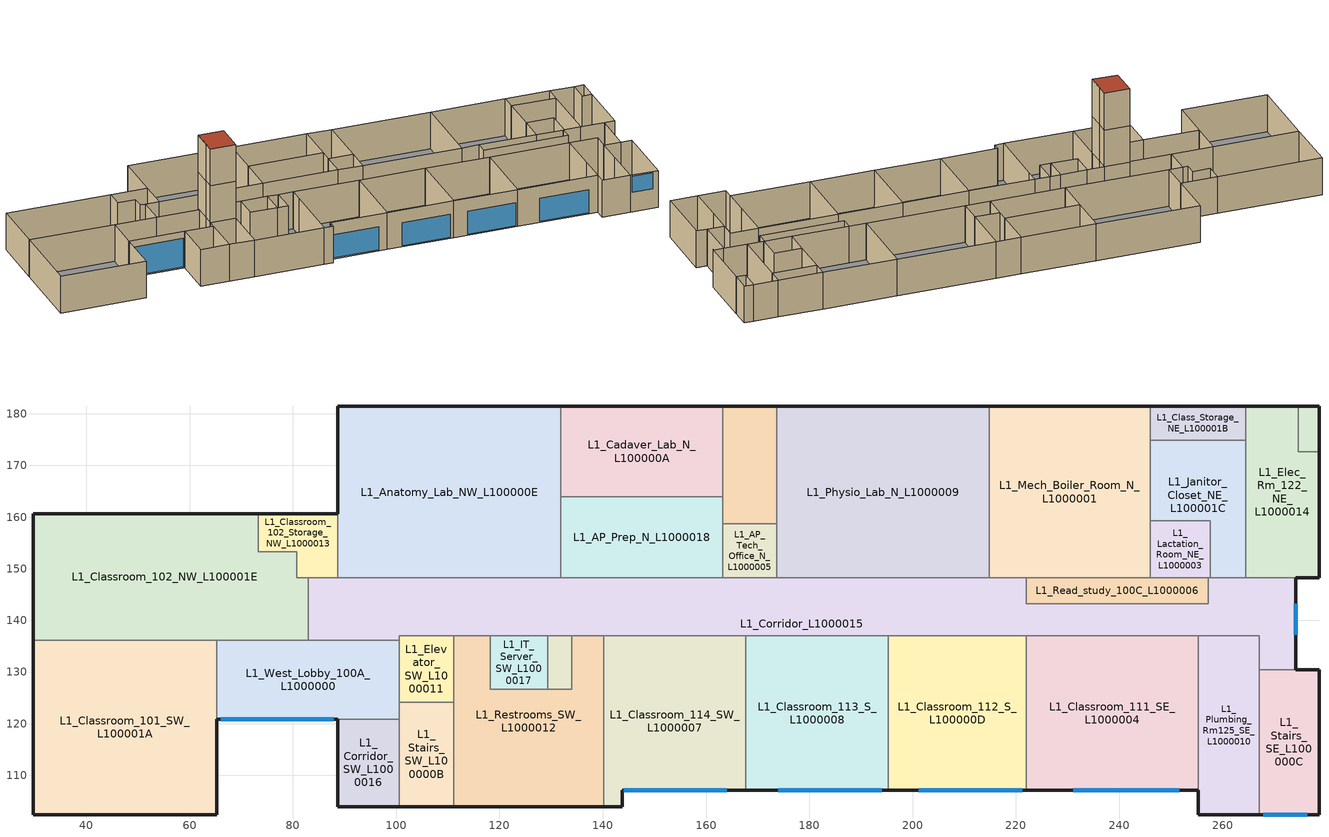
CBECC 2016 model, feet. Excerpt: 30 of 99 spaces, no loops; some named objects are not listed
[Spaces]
L1_Anatomy_Lab_NW_L100000E
 floor outside (OtherFloorU071): 131.91,148.23 88.65,148.23 88.65,181.43 131.91,181.43 z0
 wall outside (Cement Plaster metal Framed Wall (R-19 + R-8) w/ Green-girts): 131.91,181.43 88.65,181.43 88.65,160.68 z0:16
 wall to L1_Cadaver_Lab_N_L100000A (Internal Partition): 131.91,163.95 131.91,181.43 z0:16
 wall to L1_Corridor_L1000015 (Internal Partition): 88.65,148.23 131.91,148.23 z0:16
 wall to L1_Classroom_102_Storage_NW_L1000013 (Internal Partition): 88.65,160.68 88.65,148.23 z0:16
 wall to L1_AP_Prep_N_L1000018 (Internal Partition): 131.91,148.23 131.91,163.95 z0:16
L1_Cadaver_Lab_N_L100000A
 floor outside (OtherFloorU071): 163.21,163.95 131.91,163.95 131.91,181.43 163.21,181.43 z0
 wall outside (Cement Plaster metal Framed Wall (R-19 + R-8) w/ Green-girts): 163.21,181.43 131.91,181.43 z0:16
 wall to L1_AP_Prep_N_L1000018 (Internal Partition): 131.91,163.95 163.21,163.95 z0:16
 wall to L1_Physio_Equiptment_N_L1000002 (Internal Partition): 163.21,163.95 163.21,181.43 z0:16
L1_Corridor_L1000015
 floor outside (OtherFloorU071): 274.19,130.42 267.1,130.42 267.1,136.99 100.58,136.99 100.58,136.12 82.94,136.12 82.94,148.23 221.99,148.23 221.99,143.19 257.19,143.19 257.19,148.23 274.19,148.23 z0
 wall outside (Brick Tiles-Metal framing wal w/ (R-19 + R-10) w/ metal screws): 274.19,130.42 274.19,148.23 z0:16
 wall to L1_AP_Prep_N_L1000018 (Internal Partition): 163.21,148.23 131.91,148.23 z0:16
 wall to L1_AP_Tech_Office_N_L1000005 (Internal Partition): 173.65,148.23 163.21,148.23 z0:16
 wall to L1_Classroom_102_NW_L100001E (Internal Partition): 82.94,148.23 82.94,136.12 z0:16
 wall to L1_Classroom_102_Storage_NW_L1000013 (Internal Partition): 88.65,148.23 82.94,148.23 z0:16
 wall to L1_Classroom_111_SE_L1000004 (Internal Partition): 222,136.99 255.34,136.99 z0:16
 wall to L1_Classroom_112_S_L100000D (Internal Partition): 195.28,136.99 222,136.99 z0:16
 wall to L1_Classroom_113_S_L1000008 (Internal Partition): 167.69,136.99 195.28,136.99 z0:16
 wall to L1_Classroom_114_SW_L1000007 (Internal Partition): 140.17,136.99 167.69,136.99 z0:16
 wall to L1_Stairs_SE_L100000C (Internal Partition): 267.1,130.42 274.19,130.42 z0:16
 wall to L1_Plumbing_Rm125_SE_L1000010 (Internal Partition): 255.34,136.99 267.1,136.99 267.1,130.42 z0:16
 wall to L1_Lactation_Room_NE_L1000003 (Internal Partition): 257.6,148.23 257.19,148.23 z0:16
 wall to L1_Janitor_Closet_NE_L100001C (Internal Partition): 264.47,148.23 257.6,148.23 z0:16
 wall to L1_Elec_Rm_122_NE_L1000014 (Internal Partition): 274.19,148.23 264.47,148.23 z0:16
 wall to L1_Elevator_SW_L1000011 (Internal Partition): 100.58,136.12 100.58,136.99 111.12,136.99 z0:16
 wall to L1_Restrooms_SW_L1000012 (Internal Partition): 111.12,136.99 118.21,136.99 / 133.95,136.99 140.17,136.99 z0:16
 wall to L1_IT_Server_SW_L1000017 (Internal Partition): 118.21,136.99 129.34,136.99 z0:16
 wall to L1_shaft_SW_L1000019 (Internal Partition): 129.34,136.99 133.95,136.99 z0:16
 wall to L1_Read_study_100C_L1000006 (Internal Partition): 257.19,148.23 257.19,143.19 221.99,143.19 221.99,148.23 z0:16
 wall to L1_Physio_Lab_N_L1000009 (Internal Partition): 214.82,148.23 173.65,148.23 z0:16
 wall to L1_Mech_Boiler_Room_N_L1000001 (Internal Partition): 221.99,148.23 214.82,148.23 z0:16
 wall to L1_West_Lobby_100A_L1000000 (Internal Partition): 82.94,136.12 100.58,136.12 z0:16
 window (SB90 on Clear+Air+Clear (U-0.28) [SHGC-0.22] (Overall U-0.44)): 274.19,137.19 274.19,143.19 z0.5:10.5
L1_Classroom_102_Storage_NW_L1000013
 floor outside (OtherFloorU071): 88.65,148.23 80.72,148.23 80.72,153.25 73.28,153.25 73.28,160.68 88.65,160.68 z0
 wall outside (Brick Tiles-Metal framing wal w/ (R-19 + R-10) w/ metal screws): 88.65,160.68 73.28,160.68 z0:16
 wall to L1_Classroom_102_NW_L100001E (Internal Partition): 73.28,160.68 73.28,153.25 80.72,153.25 80.72,148.23 82.94,148.23 z0:16
L1_AP_Prep_N_L1000018
 floor outside (OtherFloorU071): 163.21,148.23 131.91,148.23 131.91,163.95 163.21,163.95 z0
 wall to L1_AP_Tech_Office_N_L1000005 (Internal Partition): 163.21,148.23 163.21,158.69 z0:16
 wall to L1_Physio_Equiptment_N_L1000002 (Internal Partition): 163.21,158.69 163.21,163.95 z0:16
L1_AP_Tech_Office_N_L1000005
 floor outside (OtherFloorU071): 173.65,148.23 163.21,148.23 163.21,158.69 173.65,158.69 z0
 wall to L1_Physio_Equiptment_N_L1000002 (Internal Partition): 173.65,158.69 163.21,158.69 z0:16
 wall to L1_Physio_Lab_N_L1000009 (Internal Partition): 173.65,148.23 173.65,158.69 z0:16
L1_Physio_Equiptment_N_L1000002
 floor outside (OtherFloorU071): 173.65,158.69 163.21,158.69 163.21,181.43 173.65,181.43 z0
 wall outside (Cement Plaster metal Framed Wall (R-19 + R-8) w/ Green-girts): 173.65,181.43 163.21,181.43 z0:16
 wall to L1_Physio_Lab_N_L1000009 (Internal Partition): 173.65,158.69 173.65,181.43 z0:16
L1_Physio_Lab_N_L1000009
 floor outside (OtherFloorU071): 214.82,148.23 173.65,148.23 173.65,181.43 214.82,181.43 z0
 wall outside (Cement Plaster metal Framed Wall (R-19 + R-8) w/ Green-girts): 214.82,181.43 173.65,181.43 z0:16
 wall to L1_Mech_Boiler_Room_N_L1000001 (Internal Partition): 214.82,148.23 214.82,181.43 z0:16
L1_Classroom_101_SW_L100001A
 floor outside (OtherFloorU071): 65.3,102.41 29.68,102.41 29.68,136.12 65.3,136.12 z0
 wall outside (Brick Tiles-Metal framing wal w/ (R-19 + R-10) w/ metal screws): 29.68,136.12 29.68,102.41 65.3,102.41 65.3,120.91 z0:16
 wall to L1_Classroom_102_NW_L100001E (Internal Partition): 65.3,136.12 29.68,136.12 z0:16
 wall to L1_West_Lobby_100A_L1000000 (Internal Partition): 65.3,120.91 65.3,136.12 z0:16
L1_Classroom_102_NW_L100001E
 floor outside (OtherFloorU071): 73.28,153.25 80.72,153.25 80.72,148.23 82.94,148.23 82.94,136.12 29.68,136.12 29.68,160.68 73.28,160.68 z0
 wall outside (Brick Tiles-Metal framing wal w/ (R-19 + R-10) w/ metal screws): 73.28,160.68 29.68,160.68 29.68,136.12 z0:16
 wall to L1_West_Lobby_100A_L1000000 (Internal Partition): 65.3,136.12 82.94,136.12 z0:16
L1_West_Lobby_100A_L1000000
 floor outside (OtherFloorU071): 100.58,120.91 65.3,120.91 65.3,136.12 100.58,136.12 z0
 wall outside (Brick Tiles-Metal framing wal w/ (R-19 + R-10) w/ metal screws): 65.3,120.91 88.65,120.91 z0:16
 wall to L1_Corridor_SW_L1000016 (Internal Partition): 88.65,120.91 100.58,120.91 z0:16
 wall to L1_Elevator_SW_L1000011 (Internal Partition): 100.58,124.17 100.58,128.51 100.58,136.12 z0:16
 wall to L1_Stairs_SW_L100000B (Internal Partition): 100.58,120.91 100.58,124.17 z0:16
 window (SB90 on Clear+Air+Clear (U-0.28) [SHGC-0.22] (Overall U-0.44)): 66,120.91 87.95,120.91 z0.66:13.09
L1_Classroom_111_SE_L1000004
 floor outside (OtherFloorU071): 255.34,107.07 222,107.07 222,136.99 255.34,136.99 z0
 wall outside (Brick Tiles-Metal framing wal w/ (R-19 + R-10) w/ metal screws): 222,107.07 255.34,107.07 z0:16
 wall to L1_Plumbing_Rm125_SE_L1000010 (Internal Partition): 255.34,107.07 255.34,118.68 255.34,136.99 z0:16
 wall to L1_Classroom_112_S_L100000D (Internal Partition): 222,136.99 222,107.07 z0:16
 window (SB90 on Clear+Air+Clear (U-0.28) [SHGC-0.22] (Overall U-0.44)): 231.13,107.07 251.63,107.07 z0.5:10.5
L1_Plumbing_Rm125_SE_L1000010
 floor outside (OtherFloorU071): 267.1,102.41 255.34,102.41 255.34,136.99 267.1,136.99 z0
 wall outside (Brick Tiles-Metal framing wal w/ (R-19 + R-10) w/ metal screws): 255.34,107.07 255.34,102.41 267.1,102.41 z0:16
 wall to L1_Stairs_SE_L100000C (Internal Partition): 267.1,102.41 267.1,118.68 267.1,130.42 z0:16
L1_Classroom_112_S_L100000D
 floor outside (OtherFloorU071): 222,107.07 195.28,107.07 195.28,136.99 222,136.99 z0
 wall outside (Brick Tiles-Metal framing wal w/ (R-19 + R-10) w/ metal screws): 195.28,107.07 222,107.07 z0:16
 wall to L1_Classroom_113_S_L1000008 (Internal Partition): 195.28,136.99 195.28,107.07 z0:16
 window (SB90 on Clear+Air+Clear (U-0.28) [SHGC-0.22] (Overall U-0.44)): 201.18,107.07 221.18,107.07 z0.5:10.5
L1_Classroom_113_S_L1000008
 floor outside (OtherFloorU071): 195.28,107.07 167.69,107.07 167.69,136.99 195.28,136.99 z0
 wall outside (Brick Tiles-Metal framing wal w/ (R-19 + R-10) w/ metal screws): 167.69,107.07 195.28,107.07 z0:16
 wall to L1_Classroom_114_SW_L1000007 (Internal Partition): 167.69,136.99 167.69,107.07 z0:16
 window (SB90 on Clear+Air+Clear (U-0.28) [SHGC-0.22] (Overall U-0.44)): 173.97,107.07 193.97,107.07 z0.5:10.5
L1_Classroom_114_SW_L1000007
 floor outside (OtherFloorU071): 167.69,107.07 143.81,107.07 143.81,103.96 140.17,103.96 140.17,136.99 167.69,136.99 z0
 wall outside (Brick Tiles-Metal framing wal w/ (R-19 + R-10) w/ metal screws): 140.17,103.96 143.81,103.96 143.81,107.07 167.69,107.07 z0:16
 wall to L1_Restrooms_SW_L1000012 (Internal Partition): 140.17,136.99 140.17,131.28 140.17,103.96 z0:16
 window (SB90 on Clear+Air+Clear (U-0.28) [SHGC-0.22] (Overall U-0.44)): 144.03,107.07 164.03,107.07 z0.5:10.5
L1_Restrooms_SW_L1000012
 floor outside (OtherFloorU071): 140.17,103.96 111.12,103.96 111.12,136.99 118.21,136.99 118.21,126.62 133.95,126.62 133.95,136.99 140.17,136.99 z0
 wall outside (Brick Tiles-Metal framing wal w/ (R-19 + R-10) w/ metal screws): 111.12,103.96 140.17,103.96 z0:16
 wall to L1_Elevator_SW_L1000011 (Internal Partition): 111.12,136.99 111.12,131.28 111.12,124.17 z0:16
 wall to L1_IT_Server_SW_L1000017 (Internal Partition): 129.34,126.62 118.21,126.62 118.21,136.99 z0:16
 wall to L1_Stairs_SW_L100000B (Internal Partition): 111.12,124.17 111.12,103.96 z0:16
 wall to L1_shaft_SW_L1000019 (Internal Partition): 133.95,136.99 133.95,126.62 129.34,126.62 z0:16
L1_Class_Storage_NE_L100001B
 floor outside (OtherFloorU071): 264.47,174.91 245.98,174.91 245.98,181.43 264.47,181.43 z0
 wall outside (Cement Plaster metal Framed Wall (R-19 + R-8) w/ Green-girts): 264.47,181.43 245.98,181.43 z0:16
 wall to L1_Mech_Boiler_Room_N_L1000001 (Internal Partition): 245.98,181.43 245.98,174.91 z0:16
 wall to L1_Elec_Rm_122_NE_L1000014 (Internal Partition): 264.47,174.91 264.47,181.43 z0:16
 wall to L1_Janitor_Closet_NE_L100001C (Internal Partition): 245.98,174.91 264.47,174.91 z0:16
L1_Mech_Boiler_Room_N_L1000001
 floor outside (OtherFloorU071): 245.98,148.23 214.82,148.23 214.82,181.43 245.98,181.43 z0
 wall outside (Cement Plaster metal Framed Wall (R-19 + R-8) w/ Green-girts): 245.98,181.43 214.82,181.43 z0:16
 wall to L1_Janitor_Closet_NE_L100001C (Internal Partition): 245.98,159.26 245.98,174.91 z0:16
 wall to L1_Lactation_Room_NE_L1000003 (Internal Partition): 245.98,148.23 245.98,159.26 z0:16
 wall to L1_Read_study_100C_L1000006 (Internal Partition): 221.99,148.23 245.98,148.23 z0:16
L1_Elec_Rm_122_NE_L1000014
 floor outside (OtherFloorU071): 274.7,172.69 278.68,172.69 278.68,148.23 264.47,148.23 264.47,181.43 274.7,181.43 z0
 wall outside (Cement Plaster metal Framed Wall (R-19 + R-8) w/ Green-girts): 274.7,181.43 264.47,181.43 / 274.19,148.23 278.68,148.23 278.68,172.69 z0:16
 wall to L1_Janitor_Closet_NE_L100001C (Internal Partition): 264.47,174.91 264.47,148.23 z0:16
 wall to L1_Riser_Closet_122A_NE_L100001D (Internal Partition): 278.68,172.69 274.7,172.69 274.7,181.43 z0:16
L1_Janitor_Closet_NE_L100001C
 floor outside (OtherFloorU071): 264.47,148.23 257.6,148.23 257.6,159.26 245.98,159.26 245.98,174.91 264.47,174.91 z0
 wall to L1_Lactation_Room_NE_L1000003 (Internal Partition): 245.98,159.26 257.6,159.26 257.6,148.23 z0:16
L1_Stairs_SE_L100000C
 floor outside (OtherFloorU071): 278.68,102.41 267.1,102.41 267.1,130.42 278.68,130.42 z0
 wall outside (Brick Tiles-Metal framing wal w/ (R-19 + R-10) w/ metal screws): 267.1,102.41 278.68,102.41 278.68,130.42 274.19,130.42 z0:16
 window (SB90 on Clear+Air+Clear (U-0.28) [SHGC-0.22] (Overall U-0.44)): 267.9,102.41 276.4,102.41 z8.54:15.54
L1_Lactation_Room_NE_L1000003
 floor outside (OtherFloorU071): 257.6,148.23 245.98,148.23 245.98,159.26 257.6,159.26 z0
 wall to L1_Read_study_100C_L1000006 (Internal Partition): 245.98,148.23 257.19,148.23 z0:16
L1_Elevator_SW_L1000011
 floor outside (OtherFloorU071): 111.12,124.17 100.58,124.17 100.58,136.99 111.12,136.99 z0
 wall to L3_Restrooms_SW_L3000012 (Internal Partition): 111.12,124.17 111.12,131.28 111.12,136.99 z32:48
 wall to L3_Stairs_SW_L3000001 (Internal Partition): 100.58,124.17 111.12,124.17 z32:48
 wall to L1_Stairs_SW_L100000B (Internal Partition): 100.58,124.17 111.12,124.17 z0:16
 wall to L2_Corridor_1_L2000011 (Internal Partition): 111.12,136.99 100.58,136.99 100.58,128.51 100.58,124.17 z16:32
 wall to L3_Lobby_corridor_SW_L3000009 (Internal Partition): 100.58,128.51 100.58,124.17 z32:48
 wall to L3_Corridor_L3000002 (Internal Partition): 111.12,136.99 100.58,136.99 100.58,128.51 z32:48
 wall to L2_Restrooms_SW_L2000000 (Internal Partition): 111.12,124.17 111.12,131.28 111.12,136.99 z16:32
 wall to L2_Stairs_SW_L2000005 (Internal Partition): 100.58,124.17 111.12,124.17 z16:32
 roof outside (7 inch of Cont. Insulation entirely above Metal Deck (R-30)): 111.12,136.99 100.58,136.99 100.58,124.17 111.12,124.17 z48
L1_IT_Server_SW_L1000017
 floor outside (OtherFloorU071): 129.34,126.62 118.21,126.62 118.21,136.99 129.34,136.99 z0
 wall to L1_shaft_SW_L1000019 (Internal Partition): 129.34,126.62 129.34,136.99 z0:16
L1_shaft_SW_L1000019
 floor outside (OtherFloorU071): 133.95,126.62 129.34,126.62 129.34,136.99 133.95,136.99 z0
L1_Read_study_100C_L1000006
 floor outside (OtherFloorU071): 257.19,143.19 221.99,143.19 221.99,148.23 257.19,148.23 z0
L1_Corridor_SW_L1000016
 floor outside (OtherFloorU071): 100.58,103.96 88.65,103.96 88.65,120.91 100.58,120.91 z0
 wall outside (Brick Tiles-Metal framing wal w/ (R-19 + R-10) w/ metal screws): 88.65,120.91 88.65,103.96 100.58,103.96 z0:16
 wall to L1_Stairs_SW_L100000B (Internal Partition): 100.58,103.96 100.58,120.91 z0:16
L1_Stairs_SW_L100000B
 floor outside (OtherFloorU071): 111.12,103.96 100.58,103.96 100.58,124.17 111.12,124.17 z0
 wall outside (Brick Tiles-Metal framing wal w/ (R-19 + R-10) w/ metal screws): 100.58,103.96 111.12,103.96 z0:16
L1_Riser_Closet_122A_NE_L100001D
 floor outside (OtherFloorU071): 278.68,172.69 274.7,172.69 274.7,181.43 278.68,181.43 z0
 wall outside (Cement Plaster metal Framed Wall (R-19 + R-8) w/ Green-girts): 278.68,172.69 278.68,181.43 274.7,181.43 z0:16
[Proj]
181207_CCC_NSB_T24_Model_v1: StdsVersion=Compliance2016; GasType=NaturalGas; NatGasAvail=0; CliZn=ClimateZone3; StAddress=-specify-; City=-specify-; State=CA; ZipCode=0; CalculateEnergyCosts=0; AvgElecCost=13.41; AvgOtherFuelCost=0; DocAuthName=-specify-; DocAuthCEAIdent=-specify-; DocAuthCompany=Integral Group Inc.; DocAuthAddress=427 13th Street; DocAuthCity=Oakland; DocAuthState=CA; DocAuthZipCode=94612; DocAuthPhone=-specify-; EnvDsgnrName=-specify-; EnvDsgnrLicense=-specify-; EnvDsgnrCompany=-specify-; EnvDsgnrAddress=-specify-; EnvDsgnrCity=-specify-; EnvDsgnrState=CA; EnvDsgnrZipCode=0; EnvDsgnrPhone=-specify-; LtgDsgnrName=-specify-; LtgDsgnrLicense=-specify-; LtgDsgnrCompany=-specify-; LtgDsgnrAddress=-specify-; LtgDsgnrCity=-specify-; LtgDsgnrState=CA; LtgDsgnrZipCode=0; LtgDsgnrPhone=-specify-; MechDsgnrName=-specify-; MechDsgnrLicense=-specify-; MechDsgnrCompany=-specify-; MechDsgnrAddress=-specify-; MechDsgnrCity=-specify-; MechDsgnrState=CA; MechDsgnrZipCode=0; MechDsgnrPhone=-specify-; WeatherStation=OAKLAND_724930; QuickAnalysis=0; UseExcptDsgnModel=0; NarrativeDetails=-specify-; CompType=NewComplete; CompPathEnv=Performance; EnvDetailsLctn=-specify-; CompPathMech=Performance; MechDetailsLctn=-specify-; CompPathDHW=Performance; DHWDetailsLctn=-specify-; CompPathLtg=Performance; LtgDetailsLctn=-specify-; CompPathKit=NA; CompPathComputerRm=NA; CompPathLab=NA
[Bldg]
Building: RelocPubSchoolBldg=0; BldgAz=41; HighRiseResLivingUnitCnt=0; HotelMotelGuestRmCnt=0
[Mat]
Name | CodeCat | CodeItem
Air - Wall 18 | Air | Air - Wall - 3/4 in.
Carpet - 3/4 in. | Finish Materials | Carpet - 3/4 in.
Compliance Insulation R30 | Insulation Board | Compliance Insulation R30.00
Batt Insulation (R-19) | Insulation Board | Compliance Insulation R5.60
Compliance Insulation R9.83 | Insulation Board | Compliance Insulation R9.83
Metal Standing Seam - 1/16 in. | Roofing | Metal Standing Seam - 1/16 in.
Plywood - 5/8 in. | Bldg Board and Siding | Plywood - 5/8 in.
Brick- 48 lbs- 3 5/8 in | Masonry Materials | Brick - 48 lb/ft3 - 3 5/8 in.
Mineral Wool Cont. Insulation (R-8) | Insulation Board | Compliance Insulation R5.00
Plasterboard 2 (Wall) | Plastering Materials | Gypsum plaster - on metal lath 70 lb/ft3 - 3/4 in.
[FenCons]
SB90 on Clear+Air+Clear (U-0.28) [SHGC-0.22] (Overall U-0.44): FenType=VerticalFenestration; FenProdType=FixedWindow; AssmContext=Manufactured; CertificationMthd=NFRCRated; GreenhouseGardenWin=0; WinDivider=TrueDividedLite; SHGC=0.231613; UFactor=0.444746; VT=0.6; ShdgCred=0; DynamicGlz=0
[ConsAssm] SpecMthd=Layers
Cement Plaster metal Framed Wall (R-19 + R-8) w/ Green-girts: CompatibleSurfType=ExteriorWall; MatRef=( Mineral Wool Cont. Insulation (R-8), 5/8 inch Sheathing, Batt Insulation (R-19), 5/8 inch Sheathing )
Internal Partition: CompatibleSurfType=InteriorWall; MatRef=( Plasterboard 2 (Wall), Air - Wall 18, Plasterboard 2 (Wall) )
OtherFloorU071: CompatibleSurfType=ExteriorFloor; MatRef=( Compliance Insulation R9.83, Plywood - 5/8 in., Carpet - 3/4 in. )
Brick Tiles-Metal framing wal w/ (R-19 + R-10) w/ metal screws: CompatibleSurfType=ExteriorWall; MatRef=( Brick- 48 lbs- 3 5/8 in, Mineral Wool Cont. Insulation (R-8), 5/8 inch Sheathing, Batt Insulation (R-19), 5/8 inch Sheathing )
7 inch of Cont. Insulation entirely above Metal Deck (R-30): CompatibleSurfType=Roof; MatRef=( Metal Standing Seam - 1/16 in., Compliance Insulation R30 ); FieldAppliedCoating=0; CRRCInitialRefl=0.9; CRRCAgedRefl=0.85; CRRCInitialEmit=0.85; CRRCAgedEmit=0.85; RoofDens=0; BuiltUpRoof=0; BallastedRoof=0
[Story]
Ground Floor
[Spc] Story=Ground Floor; OccFrac=0.5; FxdSeat=0; EnvStatus=New; LtgStatus=New; IntLtgSpecMthd=AreaCategoryMethod; IntLtgRegHtGnSpcFrac=0; IntLtgRegHtGnRadFrac=0; SkyltReqExcptFrac=0; ElevCnt=0; ElevLostFrac=0; EscalCnt=0; EscalLostFrac=0; SHWFluidSegRef=SHW supply; ExhPerArea=0; ExhACH=0; DwellingUnitTypeCnt=( 0, 0, 0, 0, 0, 0 ); DwellingUnitTypeArea=( 0, 0, 0, 0, 0, 0 )
Name | CondgType | ThrmlZnRef | FlrToCeilingHgt | Vol | SpcFunc | IntLPDReg | PriSide100PctControlled | RecptPwrDens | ExhPerSpc | PriSideDayltgInstalledLtgPwr | SecSideDayltgInstalledLtgPwr | SecSide100PctControlled | SecSideDayltgIllumSetpt | DayltgCtrlType | MinDimLtgFrac | MinDimPwrFrac
L1_Anatomy_Lab_NW_L100000E | DirectlyConditioned | Zn L1_Anatomy_Lab_NW | 16 | 22982.2 | Laboratory, Scientific | 1.4 | 1 | 2 | 520
L1_AP_Prep_N_L1000018 | DirectlyConditioned | Zn L1_AP_Prep_N | 16 | 7872.05 | Laboratory, Scientific | 1.4 | 1 | 2 | 80
L1_AP_Tech_Office_N_L1000005 | DirectlyConditioned | Zn L1_AP_Tech_Office_N | 16 | 1746.88 | Office (Greater than 250 square feet in floor area) | 0.75 | 1 | 1.5 | 0
L1_Cadaver_Lab_N_L100000A | DirectlyConditioned | Zn L1_Cadaver_Lab_N | 16 | 8755.32 | Laboratory, Scientific | 1.4 | 1 | 2 | 180
L1_Classroom_101_SW_L100001A | DirectlyConditioned | Zn L1_Classroom_101_SW | 16 | 19217.4 | Classrooms, Lecture, Training, Vocational Areas | 0.511036 | 1 | 1 | 0
L1_Classroom_102_NW_L100001E | DirectlyConditioned | Zn L1_Classroom_102_NW | 16 | 19598.4 | Classrooms, Lecture, Training, Vocational Areas | 0.128011 | 1 | 1 | 0
L1_Classroom_102_Storage_NW_L1000013 | IndirectlyConditioned | Zn L1_Classroom_102_Storage_NW | 16 | 2461.72 | Classrooms, Lecture, Training, Vocational Areas | 1.2 | 1 | 1 | 0
L1_Classroom_111_SE_L1000004 | DirectlyConditioned | Zn L1_Classroom_111_SE | 16 | 15956 | Classrooms, Lecture, Training, Vocational Areas | 1.2 | 1 | 1 | 0
L1_Classroom_112_S_L100000D | DirectlyConditioned | Zn L1_Classroom_112_S | 16 | 12787.6 | Classrooms, Lecture, Training, Vocational Areas | 1.2 | 1 | 1 | 0 | 0 | 0 | 0 | 0 | None | 0 | 0
L1_Classroom_113_S_L1000008 | DirectlyConditioned | Zn L1_Classroom_113_S | 16 | 13208.7 | Classrooms, Lecture, Training, Vocational Areas | 1.2 | 1 | 1 | 0
L1_Classroom_114_SW_L1000007 | DirectlyConditioned | Zn L1_Classroom_114_SW | 16 | 13349.2 | Classrooms, Lecture, Training, Vocational Areas | 1.2 | 1 | 1 | 0
L1_Class_Storage_NE_L100001B | IndirectlyConditioned | Zn L1_Class_Storage_NE | 16 | 1928.65 | Commercial and Industrial Storage Areas (conditioned or unconditioned) | 0.650402 | 1 | 0.2 | 0
L1_Corridor_L1000015 | IndirectlyConditioned | Zn L1_Corridor | 16 | 32543.5 | Corridors, Restrooms, Stairs, and Support Areas | 0.6 | 1 | 0.2 | 0
L1_Corridor_SW_L1000016 | IndirectlyConditioned | Zn L1_Corridor_SW | 16 | 3234.96 | Corridors, Restrooms, Stairs, and Support Areas | 0.6 | 1 | 0.2 | 0
L1_Elec_Rm_122_NE_L1000014 | DirectlyConditioned | Zn L1_Elec_Rm_122_NE | 16 | 6992.55 | Electrical, Mechanical, Telephone Rooms | 0.55 | 1 | 3 | 0
L1_Elevator_SW_L1000011 | IndirectlyConditioned | Zn L1_Elevator_SW | 48 | 6488.66 | Unoccupied-Exclude from Gross Floor Area | 0 |  | 0 | 0
L1_IT_Server_SW_L1000017 | DirectlyConditioned | Zn L1_IT_Server_SW | 16 | 1845.54 | Electrical, Mechanical, Telephone Rooms | 0.679693 | 1 | 3 | 0
L1_Janitor_Closet_NE_L100001C | IndirectlyConditioned | Zn L1_Janitor_Closet_NE | 16 | 5843.25 | Commercial and Industrial Storage Areas (conditioned or unconditioned) | 0.6 | 1 | 0.2 | 0
L1_Lactation_Room_NE_L1000003 | IndirectlyConditioned | Zn L1_Lactation_Room_NE | 16 | 2050.09 | Corridors, Restrooms, Stairs, and Support Areas | 0.6 | 1 | 0.2 | 0
L1_Mech_Boiler_Room_N_L1000001 | IndirectlyConditioned | Zn L1_Mech_Boiler_Room_N | 16 | 16552.8 | Electrical, Mechanical, Telephone Rooms | 0.55 | 1 | 3 | 0
L1_Physio_Equiptment_N_L1000002 | DirectlyConditioned | Zn L1_Physio_Equiptment_N | 16 | 3797.38 | Laboratory, Equipment Room | 1.4 | 1 | 10 | 0
L1_Physio_Lab_N_L1000009 | DirectlyConditioned | Zn L1_Physio_Lab_N | 16 | 21868.6 | Laboratory, Scientific | 1.4 | 1 | 2 | 250
L1_Plumbing_Rm125_SE_L1000010 | IndirectlyConditioned | Zn L1_Plumbing_Rm125_SE | 16 | 6506.28 | Electrical, Mechanical, Telephone Rooms | 0.55 | 1 | 3 | 0
L1_Read_study_100C_L1000006 | DirectlyConditioned | Zn L1_Read_study_100C | 16 | 2838.2 | Lounge, Recreation | 0.9 | 1 | 1 | 0
L1_Restrooms_SW_L1000012 | IndirectlyConditioned | Zn L1_Restrooms_SW | 16 | 12741.5 | Corridors, Restrooms, Stairs, and Support Areas | 0.6 | 1 | 0.2 | 0
L1_Riser_Closet_122A_NE_L100001D | IndirectlyConditioned | Zn L1_Riser_Closet_122A_NE | 16 | 557.078 | Commercial and Industrial Storage Areas (conditioned or unconditioned) | 0.6 | 1 | 0.2 | 0
L1_shaft_SW_L1000019 | IndirectlyConditioned | Zn L1_shaft_SW | 16 | 763.919 | Unoccupied-Exclude from Gross Floor Area | 0 |  | 0 | 0
L1_Stairs_SE_L100000C | IndirectlyConditioned | Zn L1_Stairs_SE | 16 | 5192.58 | Corridors, Restrooms, Stairs, and Support Areas | 0.357433 | 1 | 0.2 | 0
L1_Stairs_SW_L100000B | IndirectlyConditioned | Zn L1_Stairs_SW | 16 | 3410.98 | Corridors, Restrooms, Stairs, and Support Areas | 0.6 | 1 | 0.2 | 0
L1_West_Lobby_100A_L1000000 | DirectlyConditioned | Zn L1_West_Lobby_100A | 16 | 8588.29 | Lobby, Main Entry | 0.95 | 1 | 0.5 | 0
[IntLtgSys] PwrReg=1; AllowLen=0; AllowArea=0; LumMntgHgt=0; DaylitAreaType=PrimarySidelit; IsAcceptanceTestReqdRpt=0; LtgCtrlCntRpt=0
Name | Spc | LumRef | LumCnt
InteriorLightingSystem | L1_Anatomy_Lab_NW_L100000E | ( R4B, R6, S2 (W/sf), - none -, - none - ) | ( 18, 5, 27, 0, 0 )
InteriorLightingSystem 3 | L1_AP_Prep_N_L1000018 | ( R4B, S2 (W/sf), - none -, - none -, - none - ) | ( 9, 7, 0, 0, 0 )
InteriorLightingSystem 4 | L1_AP_Tech_Office_N_L1000005 | ( R5, - none -, - none -, - none -, - none - ) | ( 2, 0, 0, 0, 0 )
InteriorLightingSystem 5 | L1_Cadaver_Lab_N_L100000A | ( R4B, S2 (W/sf), - none -, - none -, - none - ) | ( 10, 19, 0, 0, 0 )
InteriorLightingSystem 6 | L1_Classroom_101_SW_L100001A | ( R4A, R6, - none -, - none -, - none - ) | ( 13, 3, 0, 0, 0 )
InteriorLightingSystem 7 | L1_Classroom_102_NW_L100001E | ( R4A, R6, - none -, - none -, - none - ) | ( 15, 3, 0, 0, 0 )
InteriorLightingSystem 8 | L1_Classroom_102_Storage_NW_L1000013 | ( P2 (W/sf), - none -, - none -, - none -, - none - ) | ( 12, 0, 0, 0, 0 )
InteriorLightingSystem 9 | L1_Classroom_111_SE_L1000004 | ( R4A, R6, - none -, - none -, - none - ) | ( 9, 3, 0, 0, 0 )
InteriorLightingSystem 10 | L1_Classroom_112_S_L100000D | ( R4A, R6, - none -, - none -, - none - ) | ( 9, 3, 0, 0, 0 )
InteriorLightingSystem 11 | L1_Classroom_113_S_L1000008 | ( R4A, R6, - none -, - none -, - none - ) | ( 9, 3, 0, 0, 0 )
InteriorLightingSystem 12 | L1_Classroom_114_SW_L1000007 | ( R4A, R6, - none -, - none -, - none - ) | ( 9, 3, 0, 0, 0 )
InteriorLightingSystem 13 | L1_Class_Storage_NE_L100001B | ( P2 (W/sf), - none -, - none -, - none -, - none - ) | ( 8, 0, 0, 0, 0 )
InteriorLightingSystem 14 | L1_Corridor_L1000015 | ( R1, R3 (W/sf), - none -, - none -, - none - ) | ( 39, 102, 0, 0, 0 )
InteriorLightingSystem 15 | L1_Corridor_SW_L1000016 | ( R1, R2, - none -, - none -, - none - ) | ( 3, 2, 0, 0, 0 )
InteriorLightingSystem 16 | L1_Elec_Rm_122_NE_L1000014 | ( P2 (W/sf), - none -, - none -, - none -, - none - ) | ( 28, 0, 0, 0, 0 )
InteriorLightingSystem 17 | L1_IT_Server_SW_L1000017 | ( P2 (W/sf), - none -, - none -, - none -, - none - ) | ( 8, 0, 0, 0, 0 )
InteriorLightingSystem 18 | L1_Janitor_Closet_NE_L100001C | ( P2 (W/sf), - none -, - none -, - none -, - none - ) | ( 16, 0, 0, 0, 0 )
InteriorLightingSystem 19 | L1_Lactation_Room_NE_L1000003 | ( P2 (W/sf), - none -, - none -, - none -, - none - ) | ( 16, 0, 0, 0, 0 )
InteriorLightingSystem 20 | L1_Mech_Boiler_Room_N_L1000001 | ( P2 (W/sf), S2 (W/sf), - none -, - none -, - none - ) | ( 48, 18, 0, 0, 0 )
InteriorLightingSystem 21 | L1_Physio_Equiptment_N_L1000002 | ( R4B, S2 (W/sf), - none -, - none -, - none - ) | ( 2, 9, 0, 0, 0 )
InteriorLightingSystem 22 | L1_Physio_Lab_N_L1000009 | ( R4B, R6, S2 (W/sf), - none -, - none - ) | ( 16, 4, 19, 0, 0 )
InteriorLightingSystem 23 | L1_Plumbing_Rm125_SE_L1000010 | ( P2 (W/sf), - none -, - none -, - none -, - none - ) | ( 16, 0, 0, 0, 0 )
InteriorLightingSystem 24 | L1_Read_study_100C_L1000006 | ( R3 (W/sf), - none -, - none -, - none -, - none - ) | ( 26, 0, 0, 0, 0 )
InteriorLightingSystem 25 | L1_Restrooms_SW_L1000012 | ( R1, R3 (W/sf), - none -, - none -, - none - ) | ( 10, 47, 0, 0, 0 )
InteriorLightingSystem 26 | L1_Riser_Closet_122A_NE_L100001D | ( P2 (W/sf), - none -, - none -, - none -, - none - ) | ( 4, 0, 0, 0, 0 )
InteriorLightingSystem 27 | L1_Stairs_SE_L100000C | ( S3, - none -, - none -, - none -, - none - ) | ( 2, 0, 0, 0, 0 )
InteriorLightingSystem 28 | L1_Stairs_SW_L100000B | ( S3, - none -, - none -, - none -, - none - ) | ( 2, 0, 0, 0, 0 )
InteriorLightingSystem 29 | L1_West_Lobby_100A_L1000000 | ( R1, R2, - none -, - none -, - none - ) | ( 10, 1, 0, 0, 0 )
[ThrmlZn]
Name | Type | PriAirCondgSysRef | VentSysRef | VentSrc | VentCtrlMthd | VentSpecMthd | ExhSysRef
Zn L1_Elec_Rm_122_NE | Conditioned | ( AHU, FCU1 ) | AHU | Forced | Fixed | Maximum
Zn L1_Lactation_Room_NE; Zn L1_Janitor_Closet_NE; Zn L1_Corridor_SW | Unconditioned |  |  | Natural | Fixed | NoVentilation
Zn L1_West_Lobby_100A | Conditioned | ( AHU, VAV 100A-1 (Backup sys) ) | AHU | Forced | CO2Sensors | Maximum
Zn L1_IT_Server_SW | Conditioned | ( AHU, FCU2 ) | AHU | Forced | Fixed | Maximum
Zn L1_shaft_SW; Zn L1_Restrooms_SW; Zn L1_Classroom_102_Storage_NW | Unconditioned |  |  | None
Zn L1_Class_Storage_NE; Zn L1_Plumbing_Rm125_SE; Zn L1_Stairs_SE; Zn L1_Stairs_SW; Zn L1_Riser_Closet_122A_NE; Zn L1_Mech_Boiler_Room_N | Unconditioned |  |  | Natural
Zn L1_Read_study_100C | Conditioned | ( AHU, VAV 100C-1 (Backup sys) ) | AHU | Forced | CO2Sensors | Maximum
Zn L1_Classroom_102_NW | Conditioned | ( AHU, VAV 102-1 (Backup sys) ) | AHU | Forced | Fixed | Maximum
Zn L1_Corridor | Unconditioned |  |  | Natural | Fixed | Maximum
Zn L1_Physio_Lab_N | Conditioned | ( AHU, LSV 108-1 (Backup sys)_Physio Lab ) | AHU | Forced | Fixed | Maximum | LEV 108-1
Zn L1_Elevator_SW | Unconditioned |  |  | Forced | Fixed | NoVentilation
Zn L1_Classroom_114_SW | Conditioned | ( AHU, VAV 114-1 (Backup sys) ) | AHU | Forced | Fixed | Maximum
Zn L1_Cadaver_Lab_N | Conditioned | ( AHU, LSV 104-1 (Backup sys) ) | AHU | Forced | Fixed | Maximum | LEV 104-1
Zn L1_AP_Tech_Office_N | Conditioned | ( AHU, LSV 105-1 (Backup sys) AP Tech Office ) | AHU | Forced | Fixed | Maximum
Zn L1_AP_Prep_N | Conditioned | ( AHU, LSV 105-1 (Backup sys) AP Prep ) | AHU | Forced | Fixed | Maximum | LEV 105-1
Zn L1_Anatomy_Lab_NW | Conditioned | ( AHU, LSV 103-1 (Backup sys) ) | AHU | Forced | Fixed | Maximum | LEV 103-1
Zn L1_Physio_Equiptment_N | Conditioned | ( AHU, LSV 108-1 (Backup sys)_Physio Eqt ) | AHU | Forced | Fixed | Maximum | LEV 105-1
Zn L1_Classroom_111_SE | Conditioned | ( AHU, VAV 111-1 (Backup sys) ) | AHU | Forced | Fixed | Maximum
Zn L1_Classroom_113_S | Conditioned | ( AHU, VAV 113-1 (Backup sys) ) | AHU | Forced | Fixed | Maximum
Zn L1_Classroom_112_S | Conditioned | ( AHU, VAV 112-1 (Backup sys) ) | AHU | Forced | Fixed | Maximum
Zn L1_Classroom_101_SW | Conditioned | ( AHU, VAV 101-1 (Backup sys) ) | AHU | Forced | Fixed | Maximum
[AirSeg]
supply Air: Sys=AHU; Type=Supply; Path=Ducted
[Lum] FxtrType=RecessedOrDownlight; LampType=LinearFluorescent; HtGnSpcFrac=0.69; HtGnRadFrac=0.58; PwrNA8Default=0
Name | Pwr
P2 (W/sf) | 9.8
R1 | 8
R2 | 10
R3 (W/sf) | 3
R4A; R5 | 37
R4B | 59
R6 | 19.6
S2 (W/sf) | 5
S3 | 58
